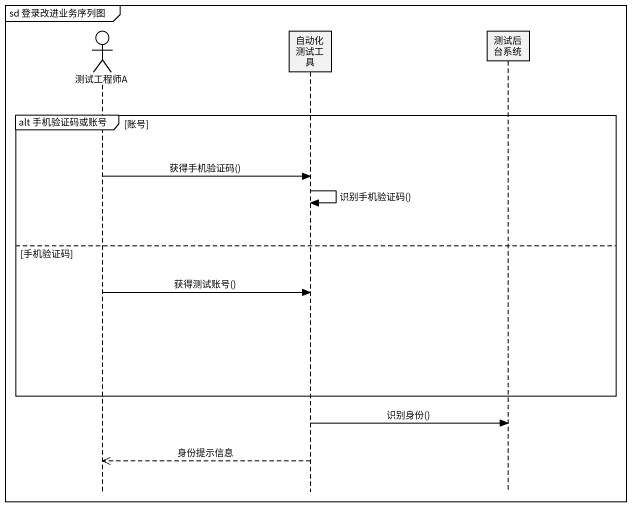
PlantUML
@startuml
mainframe sd 登录改进业务序列图
hide footbox
actor 测试工程师A
participant 自动化测试工具
participant 测试后台系统

group alt 手机验证码或账号 [账号]
  测试工程师A -> 自动化测试工具 : 获得手机验证码()
  自动化测试工具 -> 自动化测试工具 : 识别手机验证码()
else 手机验证码
  测试工程师A -> 自动化测试工具 : 获得测试账号()
end
自动化测试工具 -> 测试后台系统 : 识别身份()
自动化测试工具 -->> 测试工程师A : 身份提示信息
@enduml
